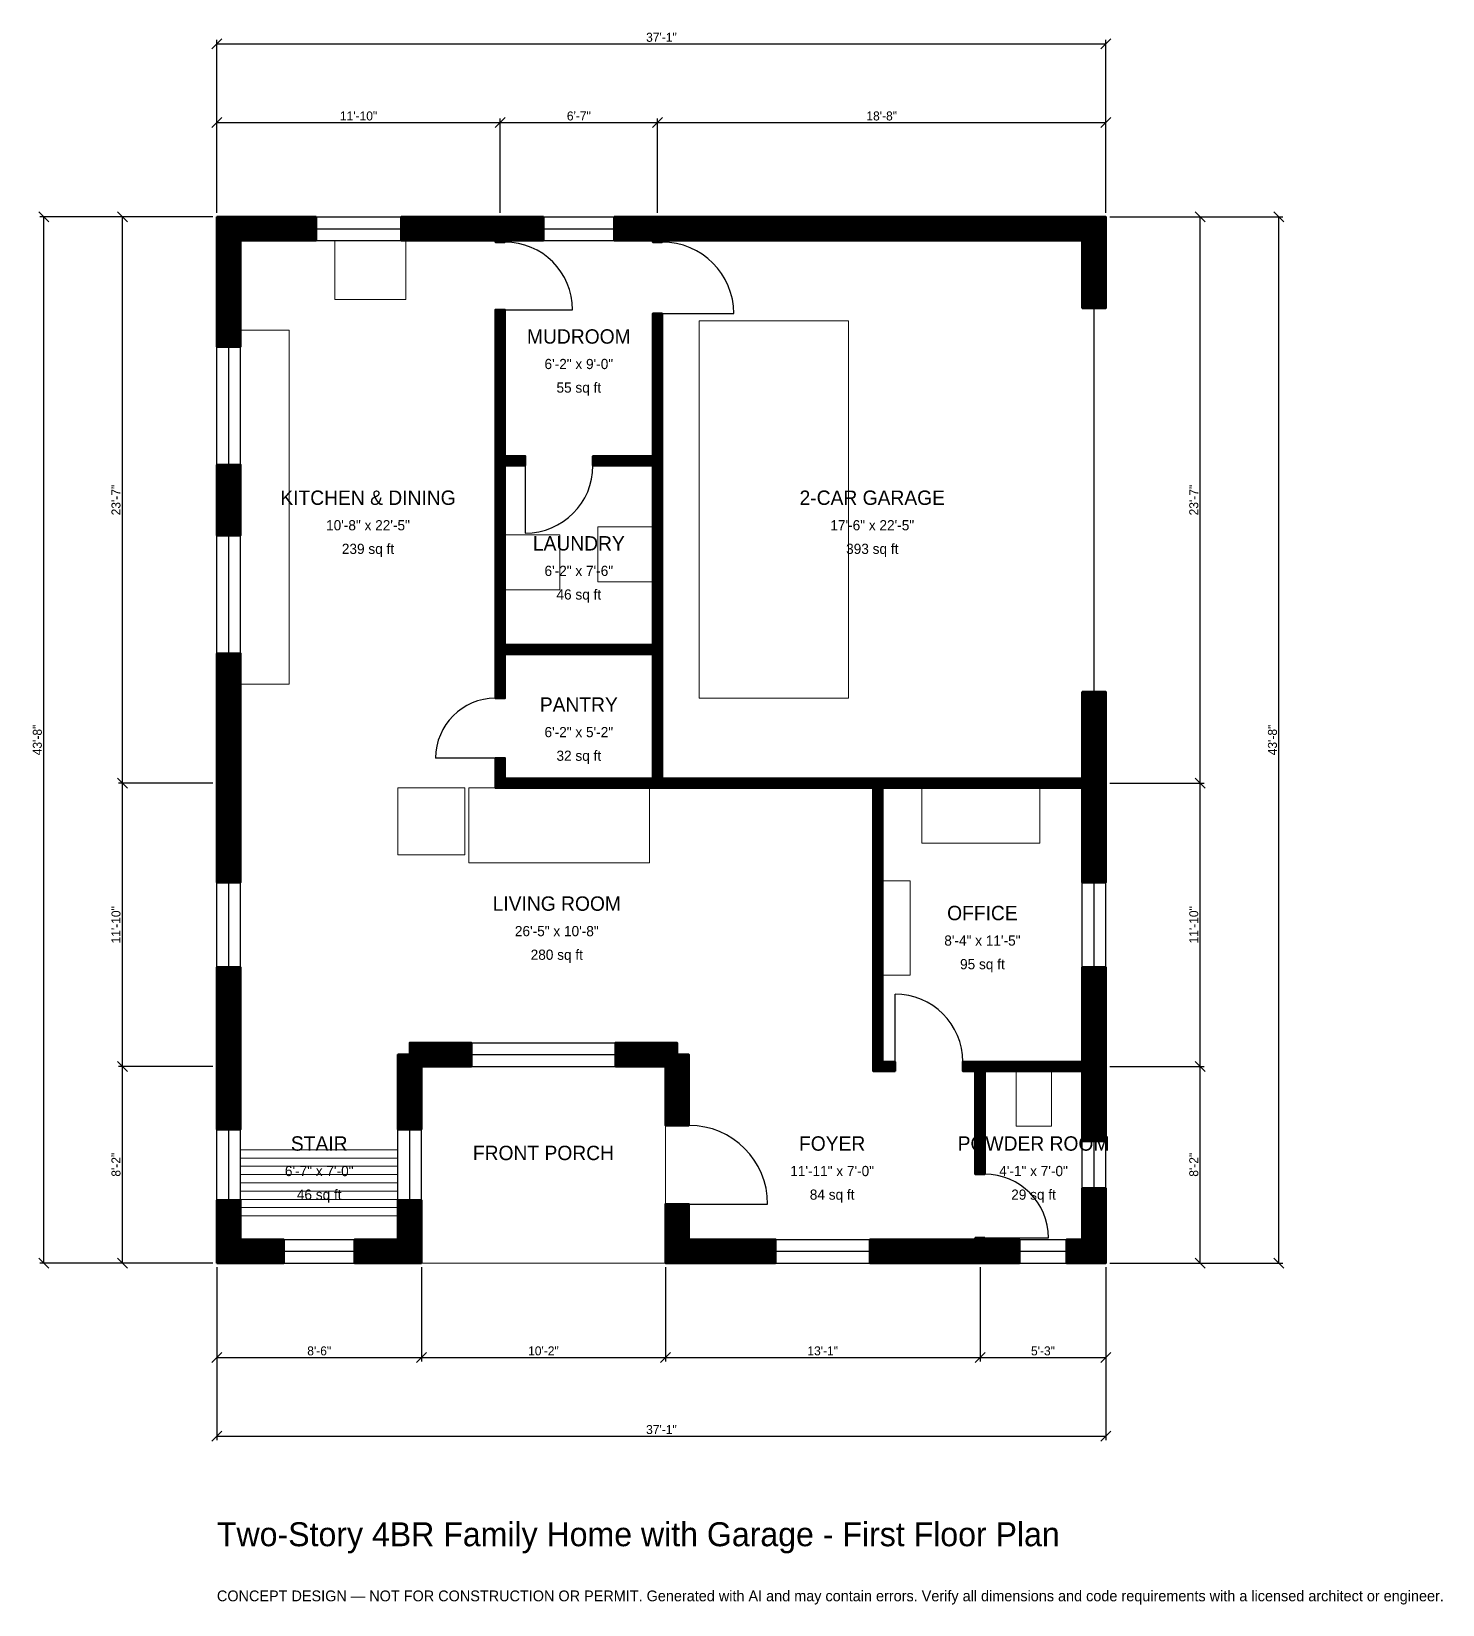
# Model space of a CAD drawing. Header units: inches. Extents: x -93 to 613, y -171 to 616.
import ezdxf
from ezdxf.enums import TextEntityAlignment as Align

# ---------------------------------------------------------------- set-up
doc = ezdxf.new("R2010")
doc.units = ezdxf.units.IN
doc.header["$MEASUREMENT"] = 0
doc.linetypes.add('DASHED', pattern=[0.6, 0.5, -0.1])
for name, color, linetype, lineweight in [('A-ANNO-DIMS', 1, 'Continuous', 13), ('A-ANNO-TEXT', 7, 'Continuous', 18), ('A-AREA-IDEN', 7, 'Continuous', 18), ('A-DOOR', 2, 'Continuous', 25), ('A-FLOR-FIXT', 9, 'Continuous', 13), ('A-FLOR-STRS', 3, 'Continuous', 18), ('A-FURN', 9, 'Continuous', 13), ('A-GLAZ', 4, 'Continuous', 25), ('A-SITE-PAVE', 8, 'Continuous', 13), ('A-WALL', 7, 'Continuous', 50), ('A-WALL-PATT', 8, 'Continuous', 13)]:
    doc.layers.add(name, color=color, linetype=linetype, lineweight=lineweight)
doc.dimstyles.new('PLAN', dxfattribs={"dimtxt": 4.5, "dimasz": 3, "dimexe": 2, "dimexo": 2, "dimgap": 1, "dimtad": 1, "dimdec": 0, "dimlunit": 4, "dimtsz": 2.5, "dimcen": 2.5, "dimclrd": 1, "dimclre": 1, "dimazin": 3, "dimtfac": 1, "dimtmove": 0, "dimatfit": 3})

msp = doc.modelspace()

# ---------------------------------------------------------------- hatches: boundary and pattern name
at = {"layer": 'A-WALL-PATT'}
h = msp.add_hatch(dxfattribs=at)
h.set_pattern_fill('ANSI31', color=8, scale=0.8)
h.paths.add_polyline_path([(68.8976, 0), (68.8976, 11.811), (90.5512, 11.811), (90.5512, 31.4961), (102.3622, 31.4961), (102.3622, 11.811), (102.3622, 11.811), (102.3622, 0), (102.3622, 0), (102.3622, 0), (90.5512, 0), (90.5512, 0), (68.8976, 0)])
h.paths.add_polyline_path([(11.811, 0), (11.811, 0), (0, 0), (0, 0), (0, 0), (0, 11.811), (0, 11.811), (0, 31.4961), (11.811, 31.4961), (11.811, 11.811), (33.4646, 11.811), (33.4646, 0), (11.811, 0)])
h.paths.add_polyline_path([(0, 92.5197), (0, 104.3307), (0, 148.0315), (11.811, 148.0315), (11.811, 104.3307), (11.811, 92.5197), (11.811, 66.9291), (0, 66.9291), (0, 92.5197)])
h.paths.add_polyline_path([(0, 234.252), (0, 246.063), (0, 305.1181), (11.811, 305.1181), (11.811, 246.063), (11.811, 234.252), (11.811, 190.5512), (0, 190.5512), (0, 234.252)])
h.paths.add_polyline_path([(0, 399.6063), (11.811, 399.6063), (11.811, 364.1732), (0, 364.1732), (0, 399.6063)])
h.paths.add_polyline_path([(0, 511.811), (0, 511.811), (0, 523.622), (0, 523.622), (0, 523.6221), (11.811, 523.6221), (11.811, 523.622), (49.6063, 523.622), (49.6063, 511.811), (11.811, 511.811), (11.811, 458.6614), (0, 458.6614), (0, 511.811)])
h.paths.add_polyline_path([(139.3701, 523.622), (139.3701, 523.6221), (144.0945, 523.6221), (144.0945, 523.622), (147.6378, 523.622), (147.6378, 523.622), (163.3858, 523.622), (163.3858, 511.811), (144.0945, 511.811), (144.0945, 511.0236), (139.3701, 511.0236), (139.3701, 511.811), (135.8268, 511.811), (135.8268, 511.811), (92.126, 511.811), (92.126, 523.622), (139.3701, 523.622)])
h.paths.add_polyline_path([(214.5669, 523.622), (214.5669, 523.622), (218.1102, 523.622), (218.1102, 523.6221), (222.8346, 523.6221), (222.8346, 523.622), (433.0709, 523.622), (433.0709, 523.6221), (444.8819, 523.6221), (444.8819, 523.622), (444.8819, 523.622), (444.8819, 511.811), (444.8819, 511.811), (444.8819, 477.9528), (433.0709, 477.9528), (433.0709, 511.811), (226.378, 511.811), (226.378, 511.811), (222.8346, 511.811), (222.8346, 511.0236), (218.1102, 511.0236), (218.1102, 511.811), (198.8189, 511.811), (198.8189, 523.622), (214.5669, 523.622)])
h.paths.add_polyline_path([(444.8819, 246.063), (444.8819, 242.5197), (444.8819, 242.5197), (444.8819, 237.7953), (444.8819, 237.7953), (444.8819, 234.252), (444.8819, 190.5512), (433.0709, 190.5512), (433.0709, 234.252), (433.0709, 237.7953), (333.0709, 237.7953), (333.0709, 100.7874), (339.3701, 100.7874), (339.3701, 96.063), (333.0709, 96.063), (328.3465, 96.063), (328.3465, 100.7874), (328.3465, 237.7953), (222.8346, 237.7953), (218.1102, 237.7953), (144.0945, 237.7953), (139.3701, 237.7953), (139.3701, 242.5197), (139.3701, 252.7559), (144.0945, 252.7559), (144.0945, 242.5197), (218.1102, 242.5197), (218.1102, 304.7244), (144.0945, 304.7244), (144.0945, 282.6772), (139.3701, 282.6772), (139.3701, 304.7244), (139.3701, 309.4488), (139.3701, 399.2126), (139.3701, 403.937), (139.3701, 477.1654), (144.0945, 477.1654), (144.0945, 403.937), (154.3307, 403.937), (154.3307, 399.2126), (144.0945, 399.2126), (144.0945, 309.4488), (218.1102, 309.4488), (218.1102, 399.2126), (188.189, 399.2126), (188.189, 403.937), (218.1102, 403.937), (218.1102, 475.1968), (222.8346, 475.1968), (222.8346, 403.937), (222.8346, 399.2126), (222.8346, 309.4488), (222.8346, 304.7244), (222.8346, 242.5197), (328.3465, 242.5197), (333.0709, 242.5197), (433.0709, 242.5197), (433.0709, 246.063), (433.0709, 285.8268), (444.8819, 285.8268), (444.8819, 246.063)])
h.paths.add_polyline_path([(444.8819, 100.7874), (444.8819, 100.7874), (444.8819, 96.063), (444.8819, 96.063), (444.8819, 92.5197), (444.8819, 92.5197), (444.8819, 61.0236), (433.0709, 61.0236), (433.0709, 96.063), (384.252, 96.063), (384.252, 44.4882), (379.5276, 44.4882), (379.5276, 96.063), (373.2283, 96.063), (373.2283, 100.7874), (379.5276, 100.7874), (384.252, 100.7874), (433.0709, 100.7874), (433.0709, 104.3307), (433.0709, 104.3307), (433.0709, 148.0315), (444.8819, 148.0315), (444.8819, 100.7874)])
h.paths.add_polyline_path([(444.8819, 11.811), (444.8819, 11.811), (444.8819, 0), (444.8819, 0), (444.8819, 0), (444.8819, 0), (433.0709, 0), (433.0709, 0), (425.1968, 0), (425.1968, 11.811), (433.0709, 11.811), (433.0709, 37.4016), (444.8819, 37.4016), (444.8819, 11.811)])
h.paths.add_polyline_path([(387.7953, 0), (384.252, 0), (384.252, 0), (379.5276, 0), (379.5276, 0), (375.9843, 0), (326.7717, 0), (326.7717, 11.811), (375.9843, 11.811), (379.5276, 11.811), (379.5276, 12.5984), (384.252, 12.5984), (384.252, 11.811), (387.7953, 11.811), (401.5748, 11.811), (401.5748, 0), (387.7953, 0)])
h.paths.add_polyline_path([(236.2205, 0), (236.2205, 0), (224.4094, 0), (224.4094, 0), (224.4094, 0), (224.4094, 0), (224.4094, 11.811), (224.4094, 11.811), (224.4094, 29.5276), (236.2205, 29.5276), (236.2205, 11.811), (279.5276, 11.811), (279.5276, 0), (236.2205, 0)])
h.paths.add_polyline_path([(224.4094, 98.4252), (199.4094, 98.4252), (199.4094, 110.2362), (230.315, 110.2362), (230.315, 104.3307), (236.2205, 104.3307), (236.2205, 68.8976), (224.4094, 68.8976), (224.4094, 98.4252)])
h.paths.add_polyline_path([(102.3622, 98.4252), (102.3622, 66.9291), (90.5512, 66.9291), (90.5512, 104.3307), (96.4567, 104.3307), (96.4567, 110.2362), (127.3622, 110.2362), (127.3622, 98.4252), (102.3622, 98.4252)])

# ---------------------------------------------------------------- linework, layer by layer
at = {"layer": 'A-DOOR'}
for p, q in [((144.0945, 477.1654), (177.9528, 477.1654)), ((222.8346, 475.1968), (258.6614, 475.1968)), ((154.3307, 399.2126), (154.3307, 365.3543)), ((139.3701, 252.7559), (109.4488, 252.7559)), ((339.3701, 100.7874), (339.3701, 134.6457)), ((236.2205, 29.5276), (275.5906, 29.5276)), ((384.252, 12.5984), (416.1417, 12.5984))]:
    msp.add_line(p, q, dxfattribs=at)
at = {"layer": 'A-DOOR', "linetype": 'DASHED'}
msp.add_line((438.9764, 285.8268), (438.9764, 477.9528), dxfattribs=at)
at = {"layer": 'A-DOOR'}
for centre, radius, start, end in [((144.0945, 477.1654), 33.8583, 0, 90), ((222.8346, 475.1968), 35.8268, 0, 90), ((154.3307, 399.2126), 33.8583, 270, 360), ((139.3701, 252.7559), 29.9213, 90, 180), ((339.3701, 100.7874), 33.8583, 0, 90), ((236.2205, 29.5276), 39.3701, 0, 90), ((384.252, 12.5984), 31.8898, 0, 90)]:
    msp.add_arc(centre, radius, start, end, dxfattribs=at)
at = {"layer": 'A-FLOR-FIXT'}
for points in [[(11.811, 289.7638), (36.2205, 289.7638), (36.2205, 466.9291), (11.811, 466.9291)], [(400, 68.5039), (417.7165, 68.5039), (417.7165, 96.063), (400, 96.063)]]:
    msp.add_lwpolyline(points, close=True, dxfattribs=at)
at = {"layer": 'A-FLOR-STRS'}
for p, q in [((11.811, 56.6929), (90.5512, 56.6929)), ((11.811, 52.5591), (90.5512, 52.5591)), ((11.811, 48.4252), (90.5512, 48.4252)), ((11.811, 44.2913), (90.5512, 44.2913)), ((11.811, 40.1575), (90.5512, 40.1575)), ((11.811, 36.0236), (90.5512, 36.0236)), ((11.811, 31.8898), (90.5512, 31.8898)), ((11.811, 27.7559), (90.5512, 27.7559)), ((11.811, 23.622), (90.5512, 23.622))]:
    msp.add_line(p, q, dxfattribs=at)
at = {"layer": 'A-FURN'}
for points in [[(59.0551, 482.2835), (94.4882, 482.2835), (94.4882, 511.811), (59.0551, 511.811)], [(241.3386, 282.6772), (316.1417, 282.6772), (316.1417, 471.6535), (241.3386, 471.6535)], [(144.0945, 337.0079), (171.6535, 337.0079), (171.6535, 364.5669), (144.0945, 364.5669)], [(190.5512, 340.9449), (218.1102, 340.9449), (218.1102, 368.5039), (190.5512, 368.5039)], [(90.5512, 204.3307), (124.0157, 204.3307), (124.0157, 237.7953), (90.5512, 237.7953)], [(125.9843, 200.3937), (216.5354, 200.3937), (216.5354, 237.7953), (125.9843, 237.7953)], [(352.7559, 210.2362), (411.811, 210.2362), (411.811, 237.7953), (352.7559, 237.7953)], [(333.0709, 144.0945), (346.8504, 144.0945), (346.8504, 191.3386), (333.0709, 191.3386)]]:
    msp.add_lwpolyline(points, close=True, dxfattribs=at)
at = {"layer": 'A-GLAZ'}
for p, q in [((49.6063, 523.622), (92.126, 523.622)), ((163.3858, 523.622), (198.8189, 523.622)), ((49.6063, 517.7165), (92.126, 517.7165)), ((49.6063, 511.811), (92.126, 511.811)), ((163.3858, 517.7165), (198.8189, 517.7165)), ((163.3858, 511.811), (198.8189, 511.811)), ((0, 399.6063), (0, 458.6614)), ((5.9055, 399.6063), (5.9055, 458.6614)), ((11.811, 399.6063), (11.811, 458.6614)), ((0, 305.1181), (0, 364.1732)), ((5.9055, 305.1181), (5.9055, 364.1732)), ((11.811, 305.1181), (11.811, 364.1732)), ((0, 148.0315), (0, 190.5512)), ((5.9055, 148.0315), (5.9055, 190.5512)), ((11.811, 148.0315), (11.811, 190.5512)), ((433.0709, 148.0315), (433.0709, 190.5512)), ((438.9764, 148.0315), (438.9764, 190.5512)), ((444.8819, 148.0315), (444.8819, 190.5512)), ((127.3622, 110.2362), (199.4094, 110.2362)), ((127.3622, 104.3307), (199.4094, 104.3307)), ((127.3622, 98.4252), (199.4094, 98.4252)), ((0, 31.4961), (0, 66.9291)), ((5.9055, 31.4961), (5.9055, 66.9291)), ((11.811, 31.4961), (11.811, 66.9291)), ((90.5512, 31.4961), (90.5512, 66.9291)), ((96.4567, 31.4961), (96.4567, 66.9291)), ((102.3622, 31.4961), (102.3622, 66.9291)), ((433.0709, 37.4016), (433.0709, 61.0236)), ((438.9764, 37.4016), (438.9764, 61.0236)), ((444.8819, 37.4016), (444.8819, 61.0236)), ((33.4646, 11.811), (68.8976, 11.811)), ((279.5276, 11.811), (326.7717, 11.811)), ((401.5748, 11.811), (425.1968, 11.811)), ((33.4646, 5.9055), (68.8976, 5.9055)), ((33.4646, 0), (68.8976, 0)), ((279.5276, 5.9055), (326.7717, 5.9055)), ((279.5276, 0), (326.7717, 0)), ((401.5748, 5.9055), (425.1968, 5.9055)), ((401.5748, 0), (425.1968, 0))]:
    msp.add_line(p, q, dxfattribs=at)
at = {"layer": 'A-SITE-PAVE', "linetype": 'DASHED'}
msp.add_lwpolyline([(102.3622, 0), (224.4094, 0), (224.4094, 98.4252), (102.3622, 98.4252)], close=True, dxfattribs=at)
at = {"layer": 'A-WALL'}
for points in [[(0, 511.811), (0, 511.811), (0, 523.622), (0, 523.622), (0, 523.6221), (11.811, 523.6221), (11.811, 523.622), (49.6063, 523.622), (49.6063, 511.811), (11.811, 511.811), (11.811, 458.6614), (0, 458.6614), (0, 511.811)], [(139.3701, 523.622), (139.3701, 523.6221), (144.0945, 523.6221), (144.0945, 523.622), (147.6378, 523.622), (147.6378, 523.622), (163.3858, 523.622), (163.3858, 511.811), (144.0945, 511.811), (144.0945, 511.0236), (139.3701, 511.0236), (139.3701, 511.811), (135.8268, 511.811), (135.8268, 511.811), (92.126, 511.811), (92.126, 523.622), (139.3701, 523.622)], [(214.5669, 523.622), (214.5669, 523.622), (218.1102, 523.622), (218.1102, 523.6221), (222.8346, 523.6221), (222.8346, 523.622), (433.0709, 523.622), (433.0709, 523.6221), (444.8819, 523.6221), (444.8819, 523.622), (444.8819, 523.622), (444.8819, 511.811), (444.8819, 511.811), (444.8819, 477.9528), (433.0709, 477.9528), (433.0709, 511.811), (226.378, 511.811), (226.378, 511.811), (222.8346, 511.811), (222.8346, 511.0236), (218.1102, 511.0236), (218.1102, 511.811), (198.8189, 511.811), (198.8189, 523.622), (214.5669, 523.622)], [(444.8819, 246.063), (444.8819, 242.5197), (444.8819, 242.5197), (444.8819, 237.7953), (444.8819, 237.7953), (444.8819, 234.252), (444.8819, 190.5512), (433.0709, 190.5512), (433.0709, 234.252), (433.0709, 237.7953), (333.0709, 237.7953), (333.0709, 100.7874), (339.3701, 100.7874), (339.3701, 96.063), (333.0709, 96.063), (328.3465, 96.063), (328.3465, 100.7874), (328.3465, 237.7953), (222.8346, 237.7953), (218.1102, 237.7953), (144.0945, 237.7953), (139.3701, 237.7953), (139.3701, 242.5197), (139.3701, 252.7559), (144.0945, 252.7559), (144.0945, 242.5197), (218.1102, 242.5197), (218.1102, 304.7244), (144.0945, 304.7244), (144.0945, 282.6772), (139.3701, 282.6772), (139.3701, 304.7244), (139.3701, 309.4488), (139.3701, 399.2126), (139.3701, 403.937), (139.3701, 477.1654), (144.0945, 477.1654), (144.0945, 403.937), (154.3307, 403.937), (154.3307, 399.2126), (144.0945, 399.2126), (144.0945, 309.4488), (218.1102, 309.4488), (218.1102, 399.2126), (188.189, 399.2126), (188.189, 403.937), (218.1102, 403.937), (218.1102, 475.1968), (222.8346, 475.1968), (222.8346, 403.937), (222.8346, 399.2126), (222.8346, 309.4488), (222.8346, 304.7244), (222.8346, 242.5197), (328.3465, 242.5197), (333.0709, 242.5197), (433.0709, 242.5197), (433.0709, 246.063), (433.0709, 285.8268), (444.8819, 285.8268), (444.8819, 246.063)], [(0, 399.6063), (11.811, 399.6063), (11.811, 364.1732), (0, 364.1732), (0, 399.6063)], [(0, 234.252), (0, 246.063), (0, 305.1181), (11.811, 305.1181), (11.811, 246.063), (11.811, 234.252), (11.811, 190.5512), (0, 190.5512), (0, 234.252)], [(0, 92.5197), (0, 104.3307), (0, 148.0315), (11.811, 148.0315), (11.811, 104.3307), (11.811, 92.5197), (11.811, 66.9291), (0, 66.9291), (0, 92.5197)], [(444.8819, 100.7874), (444.8819, 100.7874), (444.8819, 96.063), (444.8819, 96.063), (444.8819, 92.5197), (444.8819, 92.5197), (444.8819, 61.0236), (433.0709, 61.0236), (433.0709, 96.063), (384.252, 96.063), (384.252, 44.4882), (379.5276, 44.4882), (379.5276, 96.063), (373.2283, 96.063), (373.2283, 100.7874), (379.5276, 100.7874), (384.252, 100.7874), (433.0709, 100.7874), (433.0709, 104.3307), (433.0709, 104.3307), (433.0709, 148.0315), (444.8819, 148.0315), (444.8819, 100.7874)], [(102.3622, 98.4252), (102.3622, 66.9291), (90.5512, 66.9291), (90.5512, 104.3307), (96.4567, 104.3307), (96.4567, 110.2362), (127.3622, 110.2362), (127.3622, 98.4252), (102.3622, 98.4252)], [(224.4094, 98.4252), (199.4094, 98.4252), (199.4094, 110.2362), (230.315, 110.2362), (230.315, 104.3307), (236.2205, 104.3307), (236.2205, 68.8976), (224.4094, 68.8976), (224.4094, 98.4252)], [(11.811, 0), (11.811, 0), (0, 0), (0, 0), (0, 0), (0, 11.811), (0, 11.811), (0, 31.4961), (11.811, 31.4961), (11.811, 11.811), (33.4646, 11.811), (33.4646, 0), (11.811, 0)], [(68.8976, 0), (68.8976, 11.811), (90.5512, 11.811), (90.5512, 31.4961), (102.3622, 31.4961), (102.3622, 11.811), (102.3622, 11.811), (102.3622, 0), (102.3622, 0), (102.3622, 0), (90.5512, 0), (90.5512, 0), (68.8976, 0)], [(444.8819, 11.811), (444.8819, 11.811), (444.8819, 0), (444.8819, 0), (444.8819, 0), (444.8819, 0), (433.0709, 0), (433.0709, 0), (425.1968, 0), (425.1968, 11.811), (433.0709, 11.811), (433.0709, 37.4016), (444.8819, 37.4016), (444.8819, 11.811)], [(236.2205, 0), (236.2205, 0), (224.4094, 0), (224.4094, 0), (224.4094, 0), (224.4094, 0), (224.4094, 11.811), (224.4094, 11.811), (224.4094, 29.5276), (236.2205, 29.5276), (236.2205, 11.811), (279.5276, 11.811), (279.5276, 0), (236.2205, 0)], [(387.7953, 0), (384.252, 0), (384.252, 0), (379.5276, 0), (379.5276, 0), (375.9843, 0), (326.7717, 0), (326.7717, 11.811), (375.9843, 11.811), (379.5276, 11.811), (379.5276, 12.5984), (384.252, 12.5984), (384.252, 11.811), (387.7953, 11.811), (401.5748, 11.811), (401.5748, 0), (387.7953, 0)]]:
    msp.add_lwpolyline(points, close=True, dxfattribs=at)

# ---------------------------------------------------------------- texts
at = {"layer": 'A-ANNO-TEXT'}
for s, height, p in [('Two-Story 4BR Family Home with Garage - First Floor Plan', 12, (0, -141.7323)), ('CONCEPT DESIGN — NOT FOR CONSTRUCTION OR PERMIT. Generated with AI and may contain errors. Verify all dimensions and code requirements with a licensed architect or engineer.', 5.4, (0, -169.2913))]:
    msp.add_text(s, height=height, dxfattribs=at).set_placement(p)
at = {"layer": 'A-AREA-IDEN'}
for s, height, p in [('MUDROOM', 7.2, (181.1024, 463.7795)), ('6\'-2" x 9\'-0"', 5.1, (181.1024, 450)), ('55 sq ft', 5.1, (181.1024, 438.189)), ('KITCHEN & DINING', 7.2, (75.5906, 383.0709)), ('2-CAR GARAGE', 7.2, (327.9528, 383.0709)), ('10\'-8" x 22\'-5"', 5.1, (75.5906, 369.2913)), ('17\'-6" x 22\'-5"', 5.1, (327.9528, 369.2913)), ('LAUNDRY', 7.2, (181.1024, 360.2362)), ('239 sq ft', 5.1, (75.5906, 357.4803)), ('393 sq ft', 5.1, (327.9528, 357.4803)), ('6\'-2" x 7\'-6"', 5.1, (181.1024, 346.4567)), ('46 sq ft', 5.1, (181.1024, 334.6457)), ('PANTRY', 7.2, (181.1024, 279.5276)), ('6\'-2" x 5\'-2"', 5.1, (181.1024, 265.748)), ('32 sq ft', 5.1, (181.1024, 253.937)), ('LIVING ROOM', 7.2, (170.0787, 179.9213)), ('OFFICE', 7.2, (383.0709, 175.1969)), ('26\'-5" x 10\'-8"', 5.1, (170.0787, 166.1417)), ('8\'-4" x 11\'-5"', 5.1, (383.0709, 161.4173)), ('280 sq ft', 5.1, (170.0787, 154.3307)), ('95 sq ft', 5.1, (383.0709, 149.6063)), ('STAIR', 7.2, (51.1811, 59.8425)), ('FOYER', 7.2, (307.874, 59.8425)), ('POWDER ROOM', 7.2, (408.6614, 59.8425)), ('FRONT PORCH', 7.2, (163.3858, 55.1181)), ('6\'-7" x 7\'-0"', 5.1, (51.1811, 46.063)), ('11\'-11" x 7\'-0"', 5.1, (307.874, 46.063)), ('4\'-1" x 7\'-0"', 5.1, (408.6614, 46.063)), ('46 sq ft', 5.1, (51.1811, 34.252)), ('84 sq ft', 5.1, (307.874, 34.252)), ('29 sq ft', 5.1, (408.6614, 34.252))]:
    msp.add_text(s, height=height, dxfattribs=at).set_placement(p, align=Align.MIDDLE_CENTER)

# ---------------------------------------------------------------- dimensions: what is measured, and where the dimension line sits
at = {"layer": 'A-ANNO-DIMS'}
for base, p1, p2, text in [((0, 610.2362), (0, 523.622), (444.8819, 523.622), '37\'-1"'), ((0, 570.8661), (0, 523.622), (141.7323, 523.622), '11\'-10"'), ((141.7323, 570.8661), (141.7323, 523.622), (220.4724, 523.622), '6\'-7"'), ((220.4724, 570.8661), (220.4724, 523.622), (444.8819, 523.622), '18\'-8"'), ((0, -47.2441), (0, 0), (102.3622, 0), '8\'-6"'), ((0, -86.6142), (0, 0), (444.8819, 0), '37\'-1"'), ((102.3622, -47.2441), (102.3622, 0), (224.4094, 0), '10\'-2"'), ((224.4094, -47.2441), (224.4094, 0), (381.8898, 0), '13\'-1"'), ((381.8898, -47.2441), (381.8898, 0), (444.8819, 0), '5\'-3"')]:
    msp.add_linear_dim(base=base, p1=p1, p2=p2, text=text, dimstyle='PLAN', dxfattribs=at).render()
for base, p1, p2, text in [((-86.6142, 0), (0, 0), (0, 523.622), '43\'-8"'), ((-47.2441, 240.1575), (0, 240.1575), (0, 523.622), '23\'-7"'), ((492.126, 240.1575), (444.8819, 240.1575), (444.8819, 523.622), '23\'-7"'), ((531.4961, 0), (444.8819, 0), (444.8819, 523.622), '43\'-8"'), ((-47.2441, 98.4252), (0, 98.4252), (0, 240.1575), '11\'-10"'), ((492.126, 98.4252), (444.8819, 98.4252), (444.8819, 240.1575), '11\'-10"'), ((-47.2441, 0), (0, 0), (0, 98.4252), '8\'-2"'), ((492.126, 0), (444.8819, 0), (444.8819, 98.4252), '8\'-2"')]:
    msp.add_linear_dim(base=base, p1=p1, p2=p2, angle=90, text=text, dimstyle='PLAN', dxfattribs=at).render()

doc.saveas('drawing.dxf')
